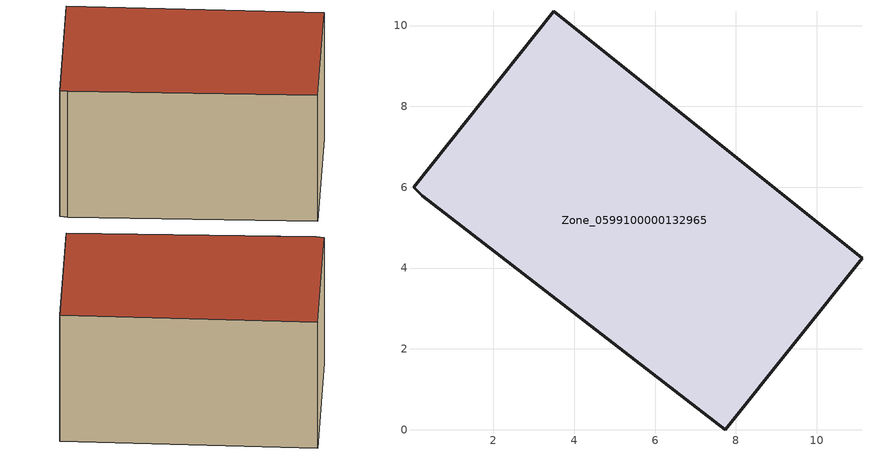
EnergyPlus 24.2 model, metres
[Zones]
Zone_0599100000132965
 floor ground (C_G): 7.74,0 0.23,5.79 0.02,6 3.49,10.35 11.12,4.24 z0.38
 wall outside (C_F): 7.74,0 11.12,4.24 3.49,10.35 0.02,6 0.23,5.79 7.74,0 z0.38:6.21
 roof outside (C_R): 0.23,5.79 7.74,0 11.12,4.24 3.49,10.35 0.02,6 z6.21
[BUILDING]
Pand.0599100000132965: North Axis=0; Terrain=City; Loads Convergence Tolerance Value=0.04; Temperature Convergence Tolerance Value=0.4; Solar Distribution=FullExterior; Maximum Number of Warmup Days=25; Minimum Number of Warmup Days=1
[Site:Location]
Rotterdam.The.Hague.AP_ZH_NLD Design_Conditions: Latitude=51.96; Longitude=4.45; Time Zone=1; Elevation=-4.5
[SITE:GROUNDTEMPERATURE:BUILDINGSURFACE]
18, 18, 18, 18, 18, 18, 18, 18, 18, 18, 18, 18
[MATERIAL] Thermal Absorptance=0.9; Solar Absorptance=0.7; Visible Absorptance=0.7
Name | Roughness | Thickness | Conductivity | Density | Specific Heat
G.TI.1975-1991 | MediumSmooth | 0.15 | 0.288461 | 540 | 1210
F.TI.1975-1991 | Rough | 0.3 | 0.230769 | 1920 | 840
R.TI.1975-1991 | MediumRough | 0.2 | 0.153846 | 1500 | 1000
[CONSTRUCTION]
C_G: G.TI.1975-1991
C_F: F.TI.1975-1991
C_R: R.TI.1975-1991
[ZONE]
Zone_0599100000132965: Type=1; Multiplier=1; Ceiling Height=Autocalculate; Volume=Autocalculate; Floor Area=autocalculate; Part of Total Floor Area=Yes
[ZONEINFILTRATION:DESIGNFLOWRATE]
Infil_Zone_0599100000132965: Zone or ZoneList or Space or SpaceList=Zone_0599100000132965; Schedule=AlwaysOn; Design Flow Rate Calculation Method=Flow/Area; Flow Rate per Floor Area=0.003; Constant Term Coefficient=1; Temperature Term Coefficient=0; Velocity Term Coefficient=0; Velocity Squared Term Coefficient=0
[HVACTEMPLATE:ZONE:IDEALLOADSAIRSYSTEM]
Zone_0599100000132965: Maximum Heating Supply Air Temperature=50; Minimum Cooling Supply Air Temperature=13; Maximum Heating Supply Air Humidity Ratio=0.0156; Minimum Cooling Supply Air Humidity Ratio=0.0077; Heating Limit=NoLimit; Cooling Limit=NoLimit; Dehumidification Control Type=ConstantSensibleHeatRatio; Cooling Sensible Heat Ratio=0.7; Dehumidification Setpoint=60; Humidification Control Type=None; Humidification Setpoint=30; Outdoor Air Method=None; Outdoor Air Flow Rate per Person=0.00944; Outdoor Air Flow Rate per Zone Floor Area=0; Outdoor Air Flow Rate per Zone=0; Demand Controlled Ventilation Type=None; Outdoor Air Economizer Type=NoEconomizer; Heat Recovery Type=None; Sensible Heat Recovery Effectiveness=0.7; Latent Heat Recovery Effectiveness=0.65
[ZONECONTROL:THERMOSTAT]
ThermostatControl_Zone_0599100000132965: Zone or ZoneList=Zone_0599100000132965; Control Type Schedule=DualSetpointControlType; Control 1=Thermostat_Zone_0599100000132965; Temperature Difference Between Cutout And Setpoint=0
[THERMOSTATSETPOINT:DUALSETPOINT]
Thermostat_Zone_0599100000132965: Heating Setpoint Temperature Schedule=HeatingSetpoint_Zone_0599100000132965; Cooling Setpoint Temperature Schedule=CoolingSetpoint_Zone_0599100000132965
[SCHEDULE:COMPACT]
HeatingSetpoint_Zone_0599100000132965: Through: 12/31, For: AllDays, Until: 24:00, 21
CoolingSetpoint_Zone_0599100000132965: Through: 12/31, For: AllDays, Until: 24:00, 24
DualSetpointControlType: Through: 12/31, For: AllDays, Until: 24:00, 4
AlwaysOn: Through: 12/31, For: AllDays, Until: 24:00, 1
